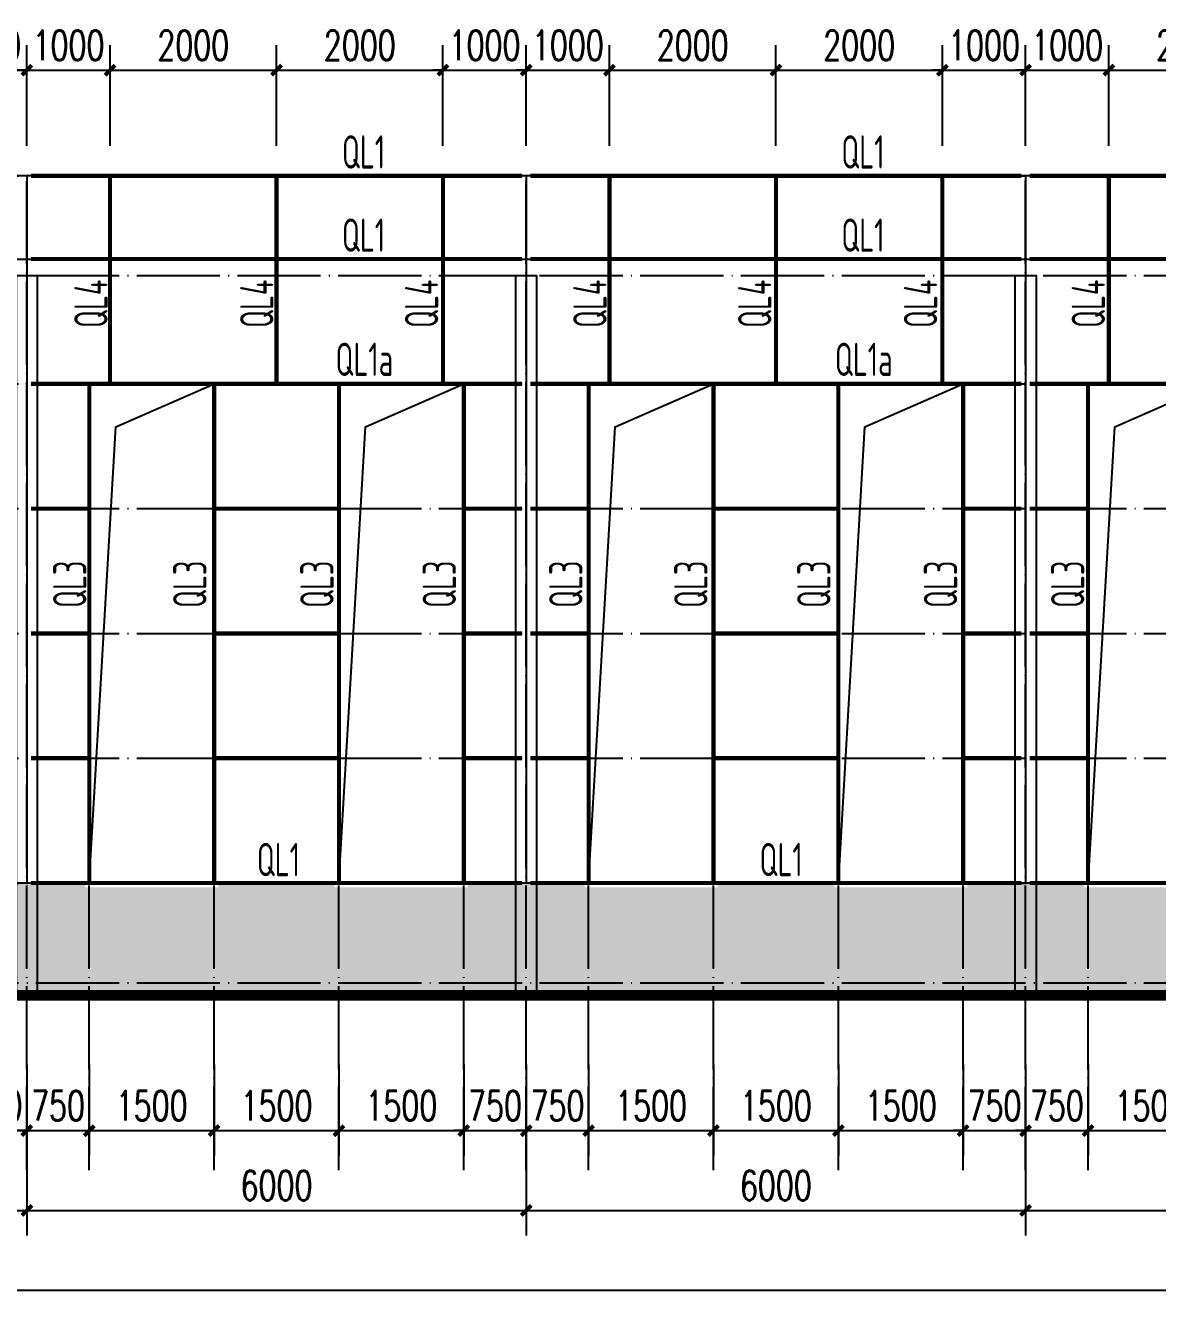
# Model space of a CAD drawing. Extents: x 14207793 to 14719554, y -1675802 to -1228715.
# Drawn here: x 14297763 to 14311356, y -1511252 to -1495755 of the extents above; entities that cross this region are included whole.
import ezdxf

# ---------------------------------------------------------------- set-up
doc = ezdxf.new("R2010")
doc.units = 0
doc.header["$LTSCALE"] = 500
doc.header["$MEASUREMENT"] = 0
doc.linetypes.add('DOTE', pattern=[2.42, 2, -0.2, 0.02, -0.2])
doc.layers.get('0').update_dxf_attribs({"linetype": 'CONTINUOUS'})
doc.layers.get('DEFPOINTS').update_dxf_attribs({"color": 140, "linetype": 'CONTINUOUS'})
for name, color, linetype in [('AXIS', 3, 'CONTINUOUS'), ('DOTE', 8, 'DOTE'), ('LAYER1', 150, 'CONTINUOUS'), ('PUB_DIM', 3, 'CONTINUOUS')]:
    doc.layers.add(name, color=color, linetype=linetype)
doc.styles.add('_TCH_DIM_T3', font='SIMPLEX', dxfattribs={"width": 0.705882, "bigfont": 'GBCBIG'})
doc.styles.add('TSSD_REIN', font='Tssdeng.shx', dxfattribs={"width": 0.65, "bigfont": 'hztxt.shx'})
doc.dimstyles.new('_TCH_ARCH&&120', dxfattribs={"dimtxt": 357, "dimasz": 120, "dimexe": 300, "dimexo": 360, "dimgap": 120, "dimtad": 1, "dimdec": 0, "dimzin": 0, "dimdsep": 46, "dimtxsty": '_TCH_DIM_T3', "dimblk": 'ARCHTICK', "dimcen": 0.09, "dimclrt": 7, "dimazin": 2, "dimtfac": 1, "dimtdec": 0, "dimtix": 1, "dimtmove": 2, "dimatfit": 3, "dimfxl": 0, "dimtolj": 1, "dimtzin": 0, "dimarcsym": 0})

# ---------------------------------------------------------------- blocks, each defined once
blk = doc.blocks.new('_ArchTick')
at = {"color": 0, "linetype": 'ByBlock', "const_width": 0.4}
blk.add_lwpolyline([(-0.5, -0.5), (0.5, 0.5)], dxfattribs=at)
blk = doc.blocks.new('*D333')
at = {"layer": 'AXIS', "color": 0, "lineweight": -2}
for p, q in [((14217375, -1509819), (14217375, -1511252)), ((14327775, -1509872), (14327775, -1511252)), ((14217375, -1510952), (14327775, -1510952))]:
    blk.add_line(p, q, dxfattribs=at)
at = {"layer": 'DEFPOINTS', "color": 0}
for p in [(14217375, -1509459), (14327775, -1509512), (14327775, -1510952)]:
    blk.add_point(p, dxfattribs=at)
at = {"layer": 'AXIS', "color": 0, "lineweight": -2, "xscale": 120, "yscale": 120, "zscale": 120, "rotation": 180}
blk.add_blockref('_ArchTick', (14217375, -1510952), dxfattribs=at)
at = {"layer": 'AXIS', "color": 0, "lineweight": -2, "xscale": 120, "yscale": 120, "zscale": 120}
blk.add_blockref('_ArchTick', (14327775, -1510952), dxfattribs=at)
at = {"layer": 'AXIS', "color": 7, "insert": (14272575, -1510654), "char_height": 357, "attachment_point": 5, "style": '_TCH_DIM_T3'}
blk.add_mtext('\\A1;110400', dxfattribs=at)
blk = doc.blocks.new('*D362')
at = {"layer": 'AXIS', "color": 0, "lineweight": -2}
for p, q in [((14291775, -1508626), (14291775, -1510293)), ((14297775, -1509073), (14297775, -1510293)), ((14291775, -1509993), (14297775, -1509993))]:
    blk.add_line(p, q, dxfattribs=at)
at = {"layer": 'DEFPOINTS', "color": 0}
for p in [(14291775, -1508266), (14297775, -1508713), (14297775, -1509993)]:
    blk.add_point(p, dxfattribs=at)
at = {"layer": 'AXIS', "color": 0, "lineweight": -2, "xscale": 120, "yscale": 120, "zscale": 120, "rotation": 180}
blk.add_blockref('_ArchTick', (14291775, -1509993), dxfattribs=at)
at = {"layer": 'AXIS', "color": 0, "lineweight": -2, "xscale": 120, "yscale": 120, "zscale": 120}
blk.add_blockref('_ArchTick', (14297775, -1509993), dxfattribs=at)
at = {"layer": 'AXIS', "color": 7, "insert": (14294775, -1509694), "char_height": 357, "attachment_point": 5, "style": '_TCH_DIM_T3'}
blk.add_mtext('\\A1;6000', dxfattribs=at)
blk = doc.blocks.new('*D363')
at = {"layer": 'AXIS', "color": 0, "lineweight": -2}
for p, q in [((14297775, -1508626), (14297775, -1510293)), ((14303775, -1509073), (14303775, -1510293)), ((14297775, -1509993), (14303775, -1509993))]:
    blk.add_line(p, q, dxfattribs=at)
at = {"layer": 'DEFPOINTS', "color": 0}
for p in [(14297775, -1508266), (14303775, -1508713), (14303775, -1509993)]:
    blk.add_point(p, dxfattribs=at)
at = {"layer": 'AXIS', "color": 0, "lineweight": -2, "xscale": 120, "yscale": 120, "zscale": 120, "rotation": 180}
blk.add_blockref('_ArchTick', (14297775, -1509993), dxfattribs=at)
at = {"layer": 'AXIS', "color": 0, "lineweight": -2, "xscale": 120, "yscale": 120, "zscale": 120}
blk.add_blockref('_ArchTick', (14303775, -1509993), dxfattribs=at)
at = {"layer": 'AXIS', "color": 7, "insert": (14300775, -1509694), "char_height": 357, "attachment_point": 5, "style": '_TCH_DIM_T3'}
blk.add_mtext('\\A1;6000', dxfattribs=at)
blk = doc.blocks.new('*D364')
at = {"layer": 'AXIS', "color": 0, "lineweight": -2}
for p, q in [((14303775, -1508626), (14303775, -1510293)), ((14309775, -1509073), (14309775, -1510293)), ((14303775, -1509993), (14309775, -1509993))]:
    blk.add_line(p, q, dxfattribs=at)
at = {"layer": 'DEFPOINTS', "color": 0}
for p in [(14303775, -1508266), (14309775, -1508713), (14309775, -1509993)]:
    blk.add_point(p, dxfattribs=at)
at = {"layer": 'AXIS', "color": 0, "lineweight": -2, "xscale": 120, "yscale": 120, "zscale": 120, "rotation": 180}
blk.add_blockref('_ArchTick', (14303775, -1509993), dxfattribs=at)
at = {"layer": 'AXIS', "color": 0, "lineweight": -2, "xscale": 120, "yscale": 120, "zscale": 120}
blk.add_blockref('_ArchTick', (14309775, -1509993), dxfattribs=at)
at = {"layer": 'AXIS', "color": 7, "insert": (14306775, -1509694), "char_height": 357, "attachment_point": 5, "style": '_TCH_DIM_T3'}
blk.add_mtext('\\A1;6000', dxfattribs=at)
blk = doc.blocks.new('*D365')
at = {"layer": 'AXIS', "color": 0, "lineweight": -2}
for p, q in [((14309775, -1508626), (14309775, -1510293)), ((14315775, -1509073), (14315775, -1510293)), ((14309775, -1509993), (14315775, -1509993))]:
    blk.add_line(p, q, dxfattribs=at)
at = {"layer": 'DEFPOINTS', "color": 0}
for p in [(14309775, -1508266), (14315775, -1508713), (14315775, -1509993)]:
    blk.add_point(p, dxfattribs=at)
at = {"layer": 'AXIS', "color": 0, "lineweight": -2, "xscale": 120, "yscale": 120, "zscale": 120, "rotation": 180}
blk.add_blockref('_ArchTick', (14309775, -1509993), dxfattribs=at)
at = {"layer": 'AXIS', "color": 0, "lineweight": -2, "xscale": 120, "yscale": 120, "zscale": 120}
blk.add_blockref('_ArchTick', (14315775, -1509993), dxfattribs=at)
at = {"layer": 'AXIS', "color": 7, "insert": (14312775, -1509694), "char_height": 357, "attachment_point": 5, "style": '_TCH_DIM_T3'}
blk.add_mtext('\\A1;6000', dxfattribs=at)
blk = doc.blocks.new('*D412')
at = {"layer": 'AXIS', "color": 0, "lineweight": -2}
for p, q in [((14297025, -1508238), (14297025, -1509334)), ((14297775, -1508258), (14297775, -1509334)), ((14297025, -1509034), (14296905, -1509034)), ((14297025, -1509034), (14297775, -1509034)), ((14297775, -1509034), (14297895, -1509034))]:
    blk.add_line(p, q, dxfattribs=at)
at = {"layer": 'DEFPOINTS', "color": 0}
for p in [(14297025, -1507878), (14297775, -1507898), (14297775, -1509034)]:
    blk.add_point(p, dxfattribs=at)
at = {"layer": 'AXIS', "color": 0, "lineweight": -2, "xscale": 120, "yscale": 120, "zscale": 120}
blk.add_blockref('_ArchTick', (14297025, -1509034), dxfattribs=at)
at = {"layer": 'AXIS', "color": 0, "lineweight": -2, "xscale": 120, "yscale": 120, "zscale": 120, "rotation": 180}
blk.add_blockref('_ArchTick', (14297775, -1509034), dxfattribs=at)
at = {"layer": 'AXIS', "color": 7, "insert": (14297400, -1508735), "char_height": 357, "attachment_point": 5, "style": '_TCH_DIM_T3'}
blk.add_mtext('\\A1;750', dxfattribs=at)
blk = doc.blocks.new('*D413')
at = {"layer": 'AXIS', "color": 0, "lineweight": -2}
for p, q in [((14298525, -1508238), (14298525, -1509334)), ((14300025, -1508258), (14300025, -1509334)), ((14298525, -1509034), (14300025, -1509034))]:
    blk.add_line(p, q, dxfattribs=at)
at = {"layer": 'DEFPOINTS', "color": 0}
for p in [(14298525, -1507878), (14300025, -1507898), (14300025, -1509034)]:
    blk.add_point(p, dxfattribs=at)
at = {"layer": 'AXIS', "color": 0, "lineweight": -2, "xscale": 120, "yscale": 120, "zscale": 120, "rotation": 180}
blk.add_blockref('_ArchTick', (14298525, -1509034), dxfattribs=at)
at = {"layer": 'AXIS', "color": 0, "lineweight": -2, "xscale": 120, "yscale": 120, "zscale": 120}
blk.add_blockref('_ArchTick', (14300025, -1509034), dxfattribs=at)
at = {"layer": 'AXIS', "color": 7, "insert": (14299275, -1508735), "char_height": 357, "attachment_point": 5, "style": '_TCH_DIM_T3'}
blk.add_mtext('\\A1;1500', dxfattribs=at)
blk = doc.blocks.new('*D414')
at = {"layer": 'AXIS', "color": 0, "lineweight": -2}
for p, q in [((14300025, -1508238), (14300025, -1509334)), ((14301525, -1508258), (14301525, -1509334)), ((14300025, -1509034), (14301525, -1509034))]:
    blk.add_line(p, q, dxfattribs=at)
at = {"layer": 'DEFPOINTS', "color": 0}
for p in [(14300025, -1507878), (14301525, -1507898), (14301525, -1509034)]:
    blk.add_point(p, dxfattribs=at)
at = {"layer": 'AXIS', "color": 0, "lineweight": -2, "xscale": 120, "yscale": 120, "zscale": 120, "rotation": 180}
blk.add_blockref('_ArchTick', (14300025, -1509034), dxfattribs=at)
at = {"layer": 'AXIS', "color": 0, "lineweight": -2, "xscale": 120, "yscale": 120, "zscale": 120}
blk.add_blockref('_ArchTick', (14301525, -1509034), dxfattribs=at)
at = {"layer": 'AXIS', "color": 7, "insert": (14300775, -1508735), "char_height": 357, "attachment_point": 5, "style": '_TCH_DIM_T3'}
blk.add_mtext('\\A1;1500', dxfattribs=at)
blk = doc.blocks.new('*D415')
at = {"layer": 'AXIS', "color": 0, "lineweight": -2}
for p, q in [((14301525, -1508238), (14301525, -1509334)), ((14303025, -1508258), (14303025, -1509334)), ((14301525, -1509034), (14303025, -1509034))]:
    blk.add_line(p, q, dxfattribs=at)
at = {"layer": 'DEFPOINTS', "color": 0}
for p in [(14301525, -1507878), (14303025, -1507898), (14303025, -1509034)]:
    blk.add_point(p, dxfattribs=at)
at = {"layer": 'AXIS', "color": 0, "lineweight": -2, "xscale": 120, "yscale": 120, "zscale": 120, "rotation": 180}
blk.add_blockref('_ArchTick', (14301525, -1509034), dxfattribs=at)
at = {"layer": 'AXIS', "color": 0, "lineweight": -2, "xscale": 120, "yscale": 120, "zscale": 120}
blk.add_blockref('_ArchTick', (14303025, -1509034), dxfattribs=at)
at = {"layer": 'AXIS', "color": 7, "insert": (14302275, -1508735), "char_height": 357, "attachment_point": 5, "style": '_TCH_DIM_T3'}
blk.add_mtext('\\A1;1500', dxfattribs=at)
blk = doc.blocks.new('*D416')
at = {"layer": 'AXIS', "color": 0, "lineweight": -2}
for p, q in [((14303025, -1508238), (14303025, -1509334)), ((14303775, -1508258), (14303775, -1509334)), ((14303025, -1509034), (14302905, -1509034)), ((14303025, -1509034), (14303775, -1509034)), ((14303775, -1509034), (14303895, -1509034))]:
    blk.add_line(p, q, dxfattribs=at)
at = {"layer": 'DEFPOINTS', "color": 0}
for p in [(14303025, -1507878), (14303775, -1507898), (14303775, -1509034)]:
    blk.add_point(p, dxfattribs=at)
at = {"layer": 'AXIS', "color": 0, "lineweight": -2, "xscale": 120, "yscale": 120, "zscale": 120}
blk.add_blockref('_ArchTick', (14303025, -1509034), dxfattribs=at)
at = {"layer": 'AXIS', "color": 0, "lineweight": -2, "xscale": 120, "yscale": 120, "zscale": 120, "rotation": 180}
blk.add_blockref('_ArchTick', (14303775, -1509034), dxfattribs=at)
at = {"layer": 'AXIS', "color": 7, "insert": (14303400, -1508735), "char_height": 357, "attachment_point": 5, "style": '_TCH_DIM_T3'}
blk.add_mtext('\\A1;750', dxfattribs=at)
blk = doc.blocks.new('*D417')
at = {"layer": 'AXIS', "color": 0, "lineweight": -2}
for p, q in [((14304525, -1508238), (14304525, -1509334)), ((14306025, -1508258), (14306025, -1509334)), ((14304525, -1509034), (14306025, -1509034))]:
    blk.add_line(p, q, dxfattribs=at)
at = {"layer": 'DEFPOINTS', "color": 0}
for p in [(14304525, -1507878), (14306025, -1507898), (14306025, -1509034)]:
    blk.add_point(p, dxfattribs=at)
at = {"layer": 'AXIS', "color": 0, "lineweight": -2, "xscale": 120, "yscale": 120, "zscale": 120, "rotation": 180}
blk.add_blockref('_ArchTick', (14304525, -1509034), dxfattribs=at)
at = {"layer": 'AXIS', "color": 0, "lineweight": -2, "xscale": 120, "yscale": 120, "zscale": 120}
blk.add_blockref('_ArchTick', (14306025, -1509034), dxfattribs=at)
at = {"layer": 'AXIS', "color": 7, "insert": (14305275, -1508735), "char_height": 357, "attachment_point": 5, "style": '_TCH_DIM_T3'}
blk.add_mtext('\\A1;1500', dxfattribs=at)
blk = doc.blocks.new('*D418')
at = {"layer": 'AXIS', "color": 0, "lineweight": -2}
for p, q in [((14306025, -1508238), (14306025, -1509334)), ((14307525, -1508258), (14307525, -1509334)), ((14306025, -1509034), (14307525, -1509034))]:
    blk.add_line(p, q, dxfattribs=at)
at = {"layer": 'DEFPOINTS', "color": 0}
for p in [(14306025, -1507878), (14307525, -1507898), (14307525, -1509034)]:
    blk.add_point(p, dxfattribs=at)
at = {"layer": 'AXIS', "color": 0, "lineweight": -2, "xscale": 120, "yscale": 120, "zscale": 120, "rotation": 180}
blk.add_blockref('_ArchTick', (14306025, -1509034), dxfattribs=at)
at = {"layer": 'AXIS', "color": 0, "lineweight": -2, "xscale": 120, "yscale": 120, "zscale": 120}
blk.add_blockref('_ArchTick', (14307525, -1509034), dxfattribs=at)
at = {"layer": 'AXIS', "color": 7, "insert": (14306775, -1508735), "char_height": 357, "attachment_point": 5, "style": '_TCH_DIM_T3'}
blk.add_mtext('\\A1;1500', dxfattribs=at)
blk = doc.blocks.new('*D419')
at = {"layer": 'AXIS', "color": 0, "lineweight": -2}
for p, q in [((14307525, -1508238), (14307525, -1509334)), ((14309025, -1508258), (14309025, -1509334)), ((14307525, -1509034), (14309025, -1509034))]:
    blk.add_line(p, q, dxfattribs=at)
at = {"layer": 'DEFPOINTS', "color": 0}
for p in [(14307525, -1507878), (14309025, -1507898), (14309025, -1509034)]:
    blk.add_point(p, dxfattribs=at)
at = {"layer": 'AXIS', "color": 0, "lineweight": -2, "xscale": 120, "yscale": 120, "zscale": 120, "rotation": 180}
blk.add_blockref('_ArchTick', (14307525, -1509034), dxfattribs=at)
at = {"layer": 'AXIS', "color": 0, "lineweight": -2, "xscale": 120, "yscale": 120, "zscale": 120}
blk.add_blockref('_ArchTick', (14309025, -1509034), dxfattribs=at)
at = {"layer": 'AXIS', "color": 7, "insert": (14308275, -1508735), "char_height": 357, "attachment_point": 5, "style": '_TCH_DIM_T3'}
blk.add_mtext('\\A1;1500', dxfattribs=at)
blk = doc.blocks.new('*D420')
at = {"layer": 'AXIS', "color": 0, "lineweight": -2}
for p, q in [((14309025, -1508238), (14309025, -1509334)), ((14309775, -1508258), (14309775, -1509334)), ((14309025, -1509034), (14308905, -1509034)), ((14309025, -1509034), (14309775, -1509034)), ((14309775, -1509034), (14309895, -1509034))]:
    blk.add_line(p, q, dxfattribs=at)
at = {"layer": 'DEFPOINTS', "color": 0}
for p in [(14309025, -1507878), (14309775, -1507898), (14309775, -1509034)]:
    blk.add_point(p, dxfattribs=at)
at = {"layer": 'AXIS', "color": 0, "lineweight": -2, "xscale": 120, "yscale": 120, "zscale": 120}
blk.add_blockref('_ArchTick', (14309025, -1509034), dxfattribs=at)
at = {"layer": 'AXIS', "color": 0, "lineweight": -2, "xscale": 120, "yscale": 120, "zscale": 120, "rotation": 180}
blk.add_blockref('_ArchTick', (14309775, -1509034), dxfattribs=at)
at = {"layer": 'AXIS', "color": 7, "insert": (14309400, -1508735), "char_height": 357, "attachment_point": 5, "style": '_TCH_DIM_T3'}
blk.add_mtext('\\A1;750', dxfattribs=at)
blk = doc.blocks.new('*D421')
at = {"layer": 'AXIS', "color": 0, "lineweight": -2}
for p, q in [((14310525, -1508238), (14310525, -1509334)), ((14312025, -1508258), (14312025, -1509334)), ((14310525, -1509034), (14312025, -1509034))]:
    blk.add_line(p, q, dxfattribs=at)
at = {"layer": 'DEFPOINTS', "color": 0}
for p in [(14310525, -1507878), (14312025, -1507898), (14312025, -1509034)]:
    blk.add_point(p, dxfattribs=at)
at = {"layer": 'AXIS', "color": 0, "lineweight": -2, "xscale": 120, "yscale": 120, "zscale": 120, "rotation": 180}
blk.add_blockref('_ArchTick', (14310525, -1509034), dxfattribs=at)
at = {"layer": 'AXIS', "color": 0, "lineweight": -2, "xscale": 120, "yscale": 120, "zscale": 120}
blk.add_blockref('_ArchTick', (14312025, -1509034), dxfattribs=at)
at = {"layer": 'AXIS', "color": 7, "insert": (14311275, -1508735), "char_height": 357, "attachment_point": 5, "style": '_TCH_DIM_T3'}
blk.add_mtext('\\A1;1500', dxfattribs=at)
blk = doc.blocks.new('*D435')
at = {"layer": 'AXIS', "color": 0, "lineweight": -2}
for p, q in [((14309775, -1508238), (14309775, -1509334)), ((14310525, -1508258), (14310525, -1509334)), ((14309775, -1509034), (14309655, -1509034)), ((14309775, -1509034), (14310525, -1509034)), ((14310525, -1509034), (14310645, -1509034))]:
    blk.add_line(p, q, dxfattribs=at)
at = {"layer": 'DEFPOINTS', "color": 0}
for p in [(14309775, -1507878), (14310525, -1507898), (14310525, -1509034)]:
    blk.add_point(p, dxfattribs=at)
at = {"layer": 'AXIS', "color": 0, "lineweight": -2, "xscale": 120, "yscale": 120, "zscale": 120}
blk.add_blockref('_ArchTick', (14309775, -1509034), dxfattribs=at)
at = {"layer": 'AXIS', "color": 0, "lineweight": -2, "xscale": 120, "yscale": 120, "zscale": 120, "rotation": 180}
blk.add_blockref('_ArchTick', (14310525, -1509034), dxfattribs=at)
at = {"layer": 'AXIS', "color": 7, "insert": (14310150, -1508735), "char_height": 357, "attachment_point": 5, "style": '_TCH_DIM_T3'}
blk.add_mtext('\\A1;750', dxfattribs=at)
blk = doc.blocks.new('*D436')
at = {"layer": 'AXIS', "color": 0, "lineweight": -2}
for p, q in [((14303775, -1508238), (14303775, -1509334)), ((14304525, -1508258), (14304525, -1509334)), ((14303775, -1509034), (14303655, -1509034)), ((14303775, -1509034), (14304525, -1509034)), ((14304525, -1509034), (14304645, -1509034))]:
    blk.add_line(p, q, dxfattribs=at)
at = {"layer": 'DEFPOINTS', "color": 0}
for p in [(14303775, -1507878), (14304525, -1507898), (14304525, -1509034)]:
    blk.add_point(p, dxfattribs=at)
at = {"layer": 'AXIS', "color": 0, "lineweight": -2, "xscale": 120, "yscale": 120, "zscale": 120}
blk.add_blockref('_ArchTick', (14303775, -1509034), dxfattribs=at)
at = {"layer": 'AXIS', "color": 0, "lineweight": -2, "xscale": 120, "yscale": 120, "zscale": 120, "rotation": 180}
blk.add_blockref('_ArchTick', (14304525, -1509034), dxfattribs=at)
at = {"layer": 'AXIS', "color": 7, "insert": (14304150, -1508735), "char_height": 357, "attachment_point": 5, "style": '_TCH_DIM_T3'}
blk.add_mtext('\\A1;750', dxfattribs=at)
blk = doc.blocks.new('*D437')
at = {"layer": 'AXIS', "color": 0, "lineweight": -2}
for p, q in [((14297775, -1508238), (14297775, -1509334)), ((14298525, -1508258), (14298525, -1509334)), ((14297775, -1509034), (14297655, -1509034)), ((14297775, -1509034), (14298525, -1509034)), ((14298525, -1509034), (14298645, -1509034))]:
    blk.add_line(p, q, dxfattribs=at)
at = {"layer": 'DEFPOINTS', "color": 0}
for p in [(14297775, -1507878), (14298525, -1507898), (14298525, -1509034)]:
    blk.add_point(p, dxfattribs=at)
at = {"layer": 'AXIS', "color": 0, "lineweight": -2, "xscale": 120, "yscale": 120, "zscale": 120}
blk.add_blockref('_ArchTick', (14297775, -1509034), dxfattribs=at)
at = {"layer": 'AXIS', "color": 0, "lineweight": -2, "xscale": 120, "yscale": 120, "zscale": 120, "rotation": 180}
blk.add_blockref('_ArchTick', (14298525, -1509034), dxfattribs=at)
at = {"layer": 'AXIS', "color": 7, "insert": (14298150, -1508735), "char_height": 357, "attachment_point": 5, "style": '_TCH_DIM_T3'}
blk.add_mtext('\\A1;750', dxfattribs=at)
blk = doc.blocks.new('*D1102')
at = {"layer": 'DEFPOINTS', "color": 0}
for p in [(14297775, -1496288), (14296775, -1497558), (14297775, -1497558)]:
    blk.add_point(p, dxfattribs=at)
at = {"layer": 'PUB_DIM', "color": 0, "lineweight": -2}
for p, q in [((14296775, -1497198), (14296775, -1495988)), ((14297775, -1497198), (14297775, -1495988)), ((14296775, -1496288), (14296655, -1496288)), ((14296775, -1496288), (14297775, -1496288)), ((14297775, -1496288), (14297895, -1496288))]:
    blk.add_line(p, q, dxfattribs=at)
at = {"layer": 'PUB_DIM', "color": 0, "lineweight": -2, "xscale": 120, "yscale": 120, "zscale": 120}
blk.add_blockref('_ArchTick', (14296775, -1496288), dxfattribs=at)
at = {"layer": 'PUB_DIM', "color": 0, "lineweight": -2, "xscale": 120, "yscale": 120, "zscale": 120, "rotation": 180}
blk.add_blockref('_ArchTick', (14297775, -1496288), dxfattribs=at)
at = {"layer": 'PUB_DIM', "color": 7, "insert": (14297275, -1495989), "char_height": 357, "attachment_point": 5, "style": '_TCH_DIM_T3'}
blk.add_mtext('\\A1;1000', dxfattribs=at)
blk = doc.blocks.new('*D1103')
at = {"layer": 'DEFPOINTS', "color": 0}
for p in [(14298775, -1496288), (14297775, -1497558), (14298775, -1497558)]:
    blk.add_point(p, dxfattribs=at)
at = {"layer": 'PUB_DIM', "color": 0, "lineweight": -2}
for p, q in [((14297775, -1497198), (14297775, -1495988)), ((14298775, -1497198), (14298775, -1495988)), ((14297775, -1496288), (14297655, -1496288)), ((14297775, -1496288), (14298775, -1496288)), ((14298775, -1496288), (14298895, -1496288))]:
    blk.add_line(p, q, dxfattribs=at)
at = {"layer": 'PUB_DIM', "color": 0, "lineweight": -2, "xscale": 120, "yscale": 120, "zscale": 120}
blk.add_blockref('_ArchTick', (14297775, -1496288), dxfattribs=at)
at = {"layer": 'PUB_DIM', "color": 0, "lineweight": -2, "xscale": 120, "yscale": 120, "zscale": 120, "rotation": 180}
blk.add_blockref('_ArchTick', (14298775, -1496288), dxfattribs=at)
at = {"layer": 'PUB_DIM', "color": 7, "insert": (14298275, -1495989), "char_height": 357, "attachment_point": 5, "style": '_TCH_DIM_T3'}
blk.add_mtext('\\A1;1000', dxfattribs=at)
blk = doc.blocks.new('*D1104')
at = {"layer": 'DEFPOINTS', "color": 0}
for p in [(14300775, -1496288), (14298775, -1497558), (14300775, -1497558)]:
    blk.add_point(p, dxfattribs=at)
at = {"layer": 'PUB_DIM', "color": 0, "lineweight": -2}
for p, q in [((14298775, -1497198), (14298775, -1495988)), ((14300775, -1497198), (14300775, -1495988)), ((14298775, -1496288), (14300775, -1496288))]:
    blk.add_line(p, q, dxfattribs=at)
at = {"layer": 'PUB_DIM', "color": 0, "lineweight": -2, "xscale": 120, "yscale": 120, "zscale": 120, "rotation": 180}
blk.add_blockref('_ArchTick', (14298775, -1496288), dxfattribs=at)
at = {"layer": 'PUB_DIM', "color": 0, "lineweight": -2, "xscale": 120, "yscale": 120, "zscale": 120}
blk.add_blockref('_ArchTick', (14300775, -1496288), dxfattribs=at)
at = {"layer": 'PUB_DIM', "color": 7, "insert": (14299775, -1495989), "char_height": 357, "attachment_point": 5, "style": '_TCH_DIM_T3'}
blk.add_mtext('\\A1;2000', dxfattribs=at)
blk = doc.blocks.new('*D1105')
at = {"layer": 'DEFPOINTS', "color": 0}
for p in [(14302775, -1496288), (14300775, -1497558), (14302775, -1497558)]:
    blk.add_point(p, dxfattribs=at)
at = {"layer": 'PUB_DIM', "color": 0, "lineweight": -2}
for p, q in [((14300775, -1497198), (14300775, -1495988)), ((14302775, -1497198), (14302775, -1495988)), ((14300775, -1496288), (14302775, -1496288))]:
    blk.add_line(p, q, dxfattribs=at)
at = {"layer": 'PUB_DIM', "color": 0, "lineweight": -2, "xscale": 120, "yscale": 120, "zscale": 120, "rotation": 180}
blk.add_blockref('_ArchTick', (14300775, -1496288), dxfattribs=at)
at = {"layer": 'PUB_DIM', "color": 0, "lineweight": -2, "xscale": 120, "yscale": 120, "zscale": 120}
blk.add_blockref('_ArchTick', (14302775, -1496288), dxfattribs=at)
at = {"layer": 'PUB_DIM', "color": 7, "insert": (14301775, -1495989), "char_height": 357, "attachment_point": 5, "style": '_TCH_DIM_T3'}
blk.add_mtext('\\A1;2000', dxfattribs=at)
blk = doc.blocks.new('*D1106')
at = {"layer": 'DEFPOINTS', "color": 0}
for p in [(14303775, -1496288), (14302775, -1497558), (14303775, -1497558)]:
    blk.add_point(p, dxfattribs=at)
at = {"layer": 'PUB_DIM', "color": 0, "lineweight": -2}
for p, q in [((14302775, -1497198), (14302775, -1495988)), ((14303775, -1497198), (14303775, -1495988)), ((14302775, -1496288), (14302655, -1496288)), ((14302775, -1496288), (14303775, -1496288)), ((14303775, -1496288), (14303895, -1496288))]:
    blk.add_line(p, q, dxfattribs=at)
at = {"layer": 'PUB_DIM', "color": 0, "lineweight": -2, "xscale": 120, "yscale": 120, "zscale": 120}
blk.add_blockref('_ArchTick', (14302775, -1496288), dxfattribs=at)
at = {"layer": 'PUB_DIM', "color": 0, "lineweight": -2, "xscale": 120, "yscale": 120, "zscale": 120, "rotation": 180}
blk.add_blockref('_ArchTick', (14303775, -1496288), dxfattribs=at)
at = {"layer": 'PUB_DIM', "color": 7, "insert": (14303275, -1495989), "char_height": 357, "attachment_point": 5, "style": '_TCH_DIM_T3'}
blk.add_mtext('\\A1;1000', dxfattribs=at)
blk = doc.blocks.new('*D1107')
at = {"layer": 'DEFPOINTS', "color": 0}
for p in [(14304775, -1496288), (14303775, -1497558), (14304775, -1497558)]:
    blk.add_point(p, dxfattribs=at)
at = {"layer": 'PUB_DIM', "color": 0, "lineweight": -2}
for p, q in [((14303775, -1497198), (14303775, -1495988)), ((14304775, -1497198), (14304775, -1495988)), ((14303775, -1496288), (14303655, -1496288)), ((14303775, -1496288), (14304775, -1496288)), ((14304775, -1496288), (14304895, -1496288))]:
    blk.add_line(p, q, dxfattribs=at)
at = {"layer": 'PUB_DIM', "color": 0, "lineweight": -2, "xscale": 120, "yscale": 120, "zscale": 120}
blk.add_blockref('_ArchTick', (14303775, -1496288), dxfattribs=at)
at = {"layer": 'PUB_DIM', "color": 0, "lineweight": -2, "xscale": 120, "yscale": 120, "zscale": 120, "rotation": 180}
blk.add_blockref('_ArchTick', (14304775, -1496288), dxfattribs=at)
at = {"layer": 'PUB_DIM', "color": 7, "insert": (14304275, -1495989), "char_height": 357, "attachment_point": 5, "style": '_TCH_DIM_T3'}
blk.add_mtext('\\A1;1000', dxfattribs=at)
blk = doc.blocks.new('*D1108')
at = {"layer": 'DEFPOINTS', "color": 0}
for p in [(14306775, -1496288), (14304775, -1497558), (14306775, -1497558)]:
    blk.add_point(p, dxfattribs=at)
at = {"layer": 'PUB_DIM', "color": 0, "lineweight": -2}
for p, q in [((14304775, -1497198), (14304775, -1495988)), ((14306775, -1497198), (14306775, -1495988)), ((14304775, -1496288), (14306775, -1496288))]:
    blk.add_line(p, q, dxfattribs=at)
at = {"layer": 'PUB_DIM', "color": 0, "lineweight": -2, "xscale": 120, "yscale": 120, "zscale": 120, "rotation": 180}
blk.add_blockref('_ArchTick', (14304775, -1496288), dxfattribs=at)
at = {"layer": 'PUB_DIM', "color": 0, "lineweight": -2, "xscale": 120, "yscale": 120, "zscale": 120}
blk.add_blockref('_ArchTick', (14306775, -1496288), dxfattribs=at)
at = {"layer": 'PUB_DIM', "color": 7, "insert": (14305775, -1495989), "char_height": 357, "attachment_point": 5, "style": '_TCH_DIM_T3'}
blk.add_mtext('\\A1;2000', dxfattribs=at)
blk = doc.blocks.new('*D1109')
at = {"layer": 'DEFPOINTS', "color": 0}
for p in [(14308775, -1496288), (14306775, -1497558), (14308775, -1497558)]:
    blk.add_point(p, dxfattribs=at)
at = {"layer": 'PUB_DIM', "color": 0, "lineweight": -2}
for p, q in [((14306775, -1497198), (14306775, -1495988)), ((14308775, -1497198), (14308775, -1495988)), ((14306775, -1496288), (14308775, -1496288))]:
    blk.add_line(p, q, dxfattribs=at)
at = {"layer": 'PUB_DIM', "color": 0, "lineweight": -2, "xscale": 120, "yscale": 120, "zscale": 120, "rotation": 180}
blk.add_blockref('_ArchTick', (14306775, -1496288), dxfattribs=at)
at = {"layer": 'PUB_DIM', "color": 0, "lineweight": -2, "xscale": 120, "yscale": 120, "zscale": 120}
blk.add_blockref('_ArchTick', (14308775, -1496288), dxfattribs=at)
at = {"layer": 'PUB_DIM', "color": 7, "insert": (14307775, -1495989), "char_height": 357, "attachment_point": 5, "style": '_TCH_DIM_T3'}
blk.add_mtext('\\A1;2000', dxfattribs=at)
blk = doc.blocks.new('*D1110')
at = {"layer": 'DEFPOINTS', "color": 0}
for p in [(14309775, -1496288), (14308775, -1497558), (14309775, -1497558)]:
    blk.add_point(p, dxfattribs=at)
at = {"layer": 'PUB_DIM', "color": 0, "lineweight": -2}
for p, q in [((14308775, -1497198), (14308775, -1495988)), ((14309775, -1497198), (14309775, -1495988)), ((14308775, -1496288), (14308655, -1496288)), ((14308775, -1496288), (14309775, -1496288)), ((14309775, -1496288), (14309895, -1496288))]:
    blk.add_line(p, q, dxfattribs=at)
at = {"layer": 'PUB_DIM', "color": 0, "lineweight": -2, "xscale": 120, "yscale": 120, "zscale": 120}
blk.add_blockref('_ArchTick', (14308775, -1496288), dxfattribs=at)
at = {"layer": 'PUB_DIM', "color": 0, "lineweight": -2, "xscale": 120, "yscale": 120, "zscale": 120, "rotation": 180}
blk.add_blockref('_ArchTick', (14309775, -1496288), dxfattribs=at)
at = {"layer": 'PUB_DIM', "color": 7, "insert": (14309275, -1495989), "char_height": 357, "attachment_point": 5, "style": '_TCH_DIM_T3'}
blk.add_mtext('\\A1;1000', dxfattribs=at)
blk = doc.blocks.new('*D1111')
at = {"layer": 'DEFPOINTS', "color": 0}
for p in [(14310775, -1496288), (14309775, -1497558), (14310775, -1497558)]:
    blk.add_point(p, dxfattribs=at)
at = {"layer": 'PUB_DIM', "color": 0, "lineweight": -2}
for p, q in [((14309775, -1497198), (14309775, -1495988)), ((14310775, -1497198), (14310775, -1495988)), ((14309775, -1496288), (14309655, -1496288)), ((14309775, -1496288), (14310775, -1496288)), ((14310775, -1496288), (14310895, -1496288))]:
    blk.add_line(p, q, dxfattribs=at)
at = {"layer": 'PUB_DIM', "color": 0, "lineweight": -2, "xscale": 120, "yscale": 120, "zscale": 120}
blk.add_blockref('_ArchTick', (14309775, -1496288), dxfattribs=at)
at = {"layer": 'PUB_DIM', "color": 0, "lineweight": -2, "xscale": 120, "yscale": 120, "zscale": 120, "rotation": 180}
blk.add_blockref('_ArchTick', (14310775, -1496288), dxfattribs=at)
at = {"layer": 'PUB_DIM', "color": 7, "insert": (14310275, -1495989), "char_height": 357, "attachment_point": 5, "style": '_TCH_DIM_T3'}
blk.add_mtext('\\A1;1000', dxfattribs=at)
blk = doc.blocks.new('*D1112')
at = {"layer": 'DEFPOINTS', "color": 0}
for p in [(14312775, -1496288), (14310775, -1497558), (14312775, -1497558)]:
    blk.add_point(p, dxfattribs=at)
at = {"layer": 'PUB_DIM', "color": 0, "lineweight": -2}
for p, q in [((14310775, -1497198), (14310775, -1495988)), ((14312775, -1497198), (14312775, -1495988)), ((14310775, -1496288), (14312775, -1496288))]:
    blk.add_line(p, q, dxfattribs=at)
at = {"layer": 'PUB_DIM', "color": 0, "lineweight": -2, "xscale": 120, "yscale": 120, "zscale": 120, "rotation": 180}
blk.add_blockref('_ArchTick', (14310775, -1496288), dxfattribs=at)
at = {"layer": 'PUB_DIM', "color": 0, "lineweight": -2, "xscale": 120, "yscale": 120, "zscale": 120}
blk.add_blockref('_ArchTick', (14312775, -1496288), dxfattribs=at)
at = {"layer": 'PUB_DIM', "color": 7, "insert": (14311775, -1495989), "char_height": 357, "attachment_point": 5, "style": '_TCH_DIM_T3'}
blk.add_mtext('\\A1;2000', dxfattribs=at)

msp = doc.modelspace()

# ---------------------------------------------------------------- hatches: boundary and pattern name
h = msp.add_hatch()
h.set_pattern_fill('AR-B816', color=146, scale=300)
h.set_pattern_definition([(0, (14093877.68, -1387538.93), (0, 363.9312), []), (90, (14093877.68, -1387538.93), (-363.9312, 363.9312), [363.9312, -363.9312])])
h.paths.add_polyline_path([(14327975.29, -1507408), (14327975.29, -1506058), (14327075.29, -1506058), (14327075.29, -1506108), (14325475.29, -1506108), (14325475.29, -1506058), (14324075.29, -1506058), (14324075.29, -1506108), (14322475.29, -1506108), (14322475.29, -1506058), (14321075.29, -1506058), (14321075.29, -1506108), (14319475.29, -1506108), (14319475.29, -1506058), (14318075.29, -1506058), (14318075.29, -1506108), (14316475.29, -1506108), (14316475.29, -1506058), (14315075.29, -1506058), (14315075.29, -1506108), (14313475.29, -1506108), (14313475.29, -1506058), (14312075.29, -1506058), (14312075.29, -1506108), (14310475.29, -1506108), (14310475.29, -1506058), (14309075.29, -1506058), (14309075.29, -1506108), (14307475.29, -1506108), (14307475.29, -1506058), (14306075.29, -1506058), (14306075.29, -1506108), (14304475.29, -1506108), (14304475.29, -1506058), (14303075.29, -1506058), (14303075.29, -1506108), (14301475.29, -1506108), (14301475.29, -1506058), (14300075.29, -1506058), (14300075.29, -1506108), (14298475.29, -1506108), (14298475.29, -1506058), (14297075.29, -1506058), (14297075.29, -1506108), (14295475.29, -1506108), (14295475.29, -1506058), (14294075.29, -1506058), (14294075.29, -1506108), (14292475.29, -1506108), (14292475.29, -1506058), (14291075.29, -1506058), (14291075.29, -1506108), (14289475.29, -1506108), (14289475.29, -1506058), (14288075.29, -1506058), (14288075.29, -1506108), (14286475.29, -1506108), (14286475.29, -1506058), (14285075.29, -1506058), (14285075.29, -1506108), (14283475.29, -1506108), (14283475.29, -1506058), (14282075.29, -1506058), (14282075.29, -1506108), (14280475.29, -1506108), (14280475.29, -1506058), (14279075.29, -1506058), (14279075.29, -1506108), (14277475.29, -1506108), (14277475.29, -1506058), (14276075.29, -1506058), (14276075.29, -1506108), (14274475.29, -1506108), (14274475.29, -1506058), (14273075.29, -1506058), (14273075.29, -1506108), (14271475.29, -1506108), (14271475.29, -1506058), (14270075.29, -1506058), (14270075.29, -1506108), (14268475.29, -1506108), (14268475.29, -1506058), (14267075.29, -1506058), (14267075.29, -1506108), (14265475.29, -1506108), (14265475.29, -1506058), (14264075.29, -1506058), (14264075.29, -1506108), (14262475.29, -1506108), (14262475.29, -1506058), (14261075.29, -1506058), (14261075.29, -1506108), (14259475.29, -1506108), (14259475.29, -1506058), (14258075.29, -1506058), (14258075.29, -1506108), (14256475.29, -1506108), (14256475.29, -1506058), (14255075.29, -1506058), (14255075.29, -1506108), (14253475.29, -1506108), (14253475.29, -1506058), (14252075.29, -1506058), (14252075.29, -1506108), (14250475.29, -1506108), (14250475.29, -1506058), (14249075.29, -1506058), (14249075.29, -1506108), (14247475.29, -1506108), (14247475.29, -1506058), (14246075.29, -1506058), (14246075.29, -1506108), (14244475.29, -1506108), (14244475.29, -1506058), (14243075.29, -1506058), (14243075.29, -1506108), (14241475.29, -1506108), (14241475.29, -1506058), (14240075.29, -1506058), (14240075.29, -1506108), (14238475.29, -1506108), (14238475.29, -1506058), (14237075.29, -1506058), (14237075.29, -1506108), (14235475.29, -1506108), (14235475.29, -1506058), (14234075.29, -1506058), (14234075.29, -1506108), (14232475.29, -1506108), (14232475.29, -1506058), (14231075.29, -1506058), (14231075.29, -1506108), (14229475.29, -1506108), (14229475.29, -1506058), (14228075.29, -1506058), (14228075.29, -1506108), (14226475.29, -1506108), (14226475.29, -1506058), (14225175.29, -1506058), (14225175.29, -1506108), (14223575.29, -1506108), (14223575.29, -1506058), (14222375.29, -1506058), (14222375.29, -1506108), (14220775.29, -1506108), (14220775.29, -1506058), (14219575.29, -1506058), (14219575.29, -1506108), (14217975.29, -1506108), (14217975.29, -1506058), (14217175.29, -1506058), (14217175.29, -1507408)])

# ---------------------------------------------------------------- linework, layer by layer
for p, q in [((14327975.29, -1497558), (14217175.29, -1497558)), ((14309775.29, -1502258), (14309775.29, -1502458)), ((14327975.29, -1506058), (14217175.29, -1506058))]:
    msp.add_line(p, q)
at = {"color": 3, "const_width": 50}
for points in [[(14297825.29, -1497558), (14303725.29, -1497558)], [(14298775.29, -1497558), (14298775.29, -1500058)], [(14300775.29, -1497558), (14300775.29, -1500058)], [(14302775.29, -1497558), (14302775.29, -1500058)], [(14303825.29, -1497558), (14309725.29, -1497558)], [(14304775.29, -1497558), (14304775.29, -1500058)], [(14306775.29, -1497558), (14306775.29, -1500058)], [(14308775.29, -1497558), (14308775.29, -1500058)], [(14309825.29, -1497558), (14315725.29, -1497558)], [(14310775.29, -1497558), (14310775.29, -1500058)], [(14297825.29, -1498558), (14303725.29, -1498558)], [(14303825.29, -1498558), (14309725.29, -1498558)], [(14309825.29, -1498558), (14315725.29, -1498558)], [(14297825.29, -1500058), (14303725.29, -1500058)], [(14298525.29, -1500058), (14298525.29, -1506058)], [(14300025.29, -1500058), (14300025.29, -1506058)], [(14301525.29, -1500058), (14301525.29, -1506058)], [(14303025.29, -1500058), (14303025.29, -1506058)], [(14303825.29, -1500058), (14309725.29, -1500058)], [(14304525.29, -1500058), (14304525.29, -1506058)], [(14306025.29, -1500058), (14306025.29, -1506058)], [(14307525.29, -1500058), (14307525.29, -1506058)], [(14309025.29, -1500058), (14309025.29, -1506058)], [(14309825.29, -1500058), (14315725.29, -1500058)], [(14310525.29, -1500058), (14310525.29, -1506058)], [(14297825.29, -1501558), (14298525.29, -1501558)], [(14300025.29, -1501558), (14301525.29, -1501558)], [(14303025.29, -1501558), (14303725.29, -1501558)], [(14303825.29, -1501558), (14304525.29, -1501558)], [(14306025.29, -1501558), (14307525.29, -1501558)], [(14309025.29, -1501558), (14309725.29, -1501558)], [(14309825.29, -1501558), (14310525.29, -1501558)], [(14297825.29, -1503058), (14298525.29, -1503058)], [(14300025.29, -1503058), (14301525.29, -1503058)], [(14303025.29, -1503058), (14303725.29, -1503058)], [(14303825.29, -1503058), (14304525.29, -1503058)], [(14306025.29, -1503058), (14307525.29, -1503058)], [(14309025.29, -1503058), (14309725.29, -1503058)], [(14309825.29, -1503058), (14310525.29, -1503058)], [(14297825.29, -1504558), (14298525.29, -1504558)], [(14300025.29, -1504558), (14301525.29, -1504558)], [(14303025.29, -1504558), (14303725.29, -1504558)], [(14303825.29, -1504558), (14304525.29, -1504558)], [(14306025.29, -1504558), (14307525.29, -1504558)], [(14309025.29, -1504558), (14309725.29, -1504558)], [(14309825.29, -1504558), (14310525.29, -1504558)], [(14297825.29, -1506058), (14303725.29, -1506058)], [(14303825.29, -1506058), (14309725.29, -1506058)], [(14309825.29, -1506058), (14315725.29, -1506058)]]:
    msp.add_lwpolyline(points, dxfattribs=at)
for points in [[(14327975.29, -1507408), (14327975.29, -1497558), (14225575.29, -1497558), (14225575.29, -1497558)], [(14297775.29, -1497558), (14297775.29, -1506058)], [(14303775.29, -1497558), (14303775.29, -1506058)], [(14309775.29, -1497558), (14309775.29, -1506058)]]:
    msp.add_lwpolyline(points)
for points in [[(14297650.29, -1498758), (14297900.29, -1498758), (14297900.29, -1507408), (14297650.29, -1507408)], [(14303650.29, -1498758), (14303900.29, -1498758), (14303900.29, -1507408), (14303650.29, -1507408)], [(14309650.29, -1498758), (14309900.29, -1498758), (14309900.29, -1507408), (14309650.29, -1507408)]]:
    msp.add_lwpolyline(points, close=True)
at = {"color": 6}
for points in [[(14298525.29, -1506058), (14298845.15, -1500575.5), (14300025.29, -1500058)], [(14301525.29, -1506058), (14301845.15, -1500575.5), (14303025.29, -1500058)], [(14304525.29, -1506058), (14304845.15, -1500575.5), (14306025.29, -1500058)], [(14307525.29, -1506058), (14307845.15, -1500575.5), (14309025.29, -1500058)], [(14310525.29, -1506058), (14310845.15, -1500575.5), (14312025.29, -1500058)]]:
    msp.add_lwpolyline(points, dxfattribs=at)
at = {"const_width": 130}
msp.add_lwpolyline([(14214615.15, -1507408), (14330617.65, -1507408)], dxfattribs=at)
at = {"layer": 'DOTE'}
for p, q in [((14216815.29, -1497558), (14328868.79, -1497558)), ((14297775.29, -1509508), (14297775.29, -1497558)), ((14298775.29, -1500058), (14298775.29, -1497558)), ((14300775.29, -1500071.81), (14300775.29, -1497558)), ((14302775.29, -1500058), (14302775.29, -1497558)), ((14303775.29, -1509508), (14303775.29, -1497558)), ((14304775.29, -1500058), (14304775.29, -1497558)), ((14306775.29, -1500071.81), (14306775.29, -1497558)), ((14308775.29, -1500058), (14308775.29, -1497558)), ((14309775.29, -1509508), (14309775.29, -1497558)), ((14310775.29, -1500058), (14310775.29, -1497558)), ((14216455.29, -1498558), (14328868.79, -1498558)), ((14216815.29, -1498758), (14328868.79, -1498758)), ((14216815.29, -1500058), (14328868.79, -1500058)), ((14298525.29, -1509508), (14298525.29, -1500058)), ((14300025.29, -1509508), (14300025.29, -1500058)), ((14301525.29, -1509508), (14301525.29, -1500058)), ((14303025.29, -1509508), (14303025.29, -1500058)), ((14304525.29, -1509508), (14304525.29, -1500058)), ((14306025.29, -1509508), (14306025.29, -1500058)), ((14307525.29, -1509508), (14307525.29, -1500058)), ((14309025.29, -1509508), (14309025.29, -1500058)), ((14310525.29, -1509508), (14310525.29, -1500058)), ((14216815.29, -1501558), (14328868.79, -1501558)), ((14216815.29, -1503058), (14328868.79, -1503058)), ((14216815.29, -1504558), (14328868.79, -1504558)), ((14216815.29, -1506058), (14328868.79, -1506058)), ((14216815.29, -1507258), (14328868.79, -1507258))]:
    msp.add_line(p, q, dxfattribs=at)

# ---------------------------------------------------------------- texts
at = {"layer": 'LAYER1', "color": 3, "style": 'TSSD_REIN', "width": 0.65}
for s, p in [('QL1', (14301560.46, -1497470.83)), ('QL1', (14307560.46, -1497470.83)), ('QL1', (14301560.46, -1498470.83)), ('QL1', (14307560.46, -1498470.83)), ('QL1a', (14301482.96, -1499963.33)), ('QL1a', (14307482.96, -1499963.33)), ('QL1', (14300537.67, -1505975.83)), ('QL1', (14306577.67, -1505975.83))]:
    msp.add_text(s, height=400, dxfattribs=at).set_placement(p)
for s, p in [('QL4', (14298745.29, -1499387.5)), ('QL4', (14300737.79, -1499387.5)), ('QL4', (14302717.79, -1499387.5)), ('QL4', (14304740.29, -1499387.5)), ('QL4', (14306720.29, -1499387.5)), ('QL4', (14308712.79, -1499387.5)), ('QL4', (14310727.79, -1499387.5)), ('QL3', (14298490.46, -1502752.83)), ('QL3', (14299932.96, -1502752.83)), ('QL3', (14301460.46, -1502752.83)), ('QL3', (14302930.46, -1502752.83)), ('QL3', (14304450.46, -1502752.83)), ('QL3', (14305952.96, -1502752.83)), ('QL3', (14307430.46, -1502752.83)), ('QL3', (14308952.96, -1502752.83)), ('QL3', (14310480.46, -1502752.83))]:
    msp.add_text(s, height=400, rotation=90, dxfattribs=at).set_placement(p)

# ---------------------------------------------------------------- dimensions: what is measured, and where the dimension line sits
at = {"layer": 'AXIS'}
for base, p1, p2, picture, middle in [((14297775.29, -1509033.5), (14297025.29, -1507878.5), (14297775.29, -1507898), '*D412', (14297400.29, -1508735)), ((14298525.29, -1509033.5), (14297775.29, -1507878.5), (14298525.29, -1507898), '*D437', (14298150.29, -1508735)), ((14300025.29, -1509033.5), (14298525.29, -1507878.5), (14300025.29, -1507898), '*D413', (14299275.29, -1508735)), ((14301525.29, -1509033.5), (14300025.29, -1507878.5), (14301525.29, -1507898), '*D414', (14300775.29, -1508735)), ((14303025.29, -1509033.5), (14301525.29, -1507878.5), (14303025.29, -1507898), '*D415', (14302275.29, -1508735)), ((14303775.29, -1509033.5), (14303025.29, -1507878.5), (14303775.29, -1507898), '*D416', (14303400.29, -1508735)), ((14304525.29, -1509033.5), (14303775.29, -1507878.5), (14304525.29, -1507898), '*D436', (14304150.29, -1508735)), ((14306025.29, -1509033.5), (14304525.29, -1507878.5), (14306025.29, -1507898), '*D417', (14305275.29, -1508735)), ((14307525.29, -1509033.5), (14306025.29, -1507878.5), (14307525.29, -1507898), '*D418', (14306775.29, -1508735)), ((14309025.29, -1509033.5), (14307525.29, -1507878.5), (14309025.29, -1507898), '*D419', (14308275.29, -1508735)), ((14309775.29, -1509033.5), (14309025.29, -1507878.5), (14309775.29, -1507898), '*D420', (14309400.29, -1508735)), ((14310525.29, -1509033.5), (14309775.29, -1507878.5), (14310525.29, -1507898), '*D435', (14310150.29, -1508735)), ((14312025.29, -1509033.5), (14310525.29, -1507878.5), (14312025.29, -1507898), '*D421', (14311275.29, -1508735)), ((14297775.29, -1509993), (14291775.29, -1508265.5), (14297775.29, -1508713), '*D362', (14294775.29, -1509694.5)), ((14303775.29, -1509993), (14297775.29, -1508265.5), (14303775.29, -1508713), '*D363', (14300775.29, -1509694.5)), ((14309775.29, -1509993), (14303775.29, -1508265.5), (14309775.29, -1508713), '*D364', (14306775.29, -1509694.5)), ((14315775.29, -1509993), (14309775.29, -1508265.5), (14315775.29, -1508713), '*D365', (14312775.29, -1509694.5)), ((14327775.29, -1510952.5), (14217375.29, -1509459.25), (14327775.29, -1509512.5), '*D333', (14272575.29, -1510654))]:
    dim = msp.add_linear_dim(base=base, p1=p1, p2=p2, dimstyle='_TCH_ARCH&&120', dxfattribs=at)
    dim.commit()
    dim.dimension.update_dxf_attribs({"geometry": picture, "text_midpoint": middle})
at = {"layer": 'PUB_DIM'}
for base, p1, p2, picture, middle in [((14297775.29, -1496287.5), (14296775.29, -1497558), (14297775.29, -1497558), '*D1102', (14297275.29, -1495989)), ((14298775.29, -1496287.5), (14297775.29, -1497558), (14298775.29, -1497558), '*D1103', (14298275.29, -1495989)), ((14300775.29, -1496287.5), (14298775.29, -1497558), (14300775.29, -1497558), '*D1104', (14299775.29, -1495989)), ((14302775.29, -1496287.5), (14300775.29, -1497558), (14302775.29, -1497558), '*D1105', (14301775.29, -1495989)), ((14303775.29, -1496287.5), (14302775.29, -1497558), (14303775.29, -1497558), '*D1106', (14303275.29, -1495989)), ((14304775.29, -1496287.5), (14303775.29, -1497558), (14304775.29, -1497558), '*D1107', (14304275.29, -1495989)), ((14306775.29, -1496287.5), (14304775.29, -1497558), (14306775.29, -1497558), '*D1108', (14305775.29, -1495989)), ((14308775.29, -1496287.5), (14306775.29, -1497558), (14308775.29, -1497558), '*D1109', (14307775.29, -1495989)), ((14309775.29, -1496287.5), (14308775.29, -1497558), (14309775.29, -1497558), '*D1110', (14309275.29, -1495989)), ((14310775.29, -1496287.5), (14309775.29, -1497558), (14310775.29, -1497558), '*D1111', (14310275.29, -1495989)), ((14312775.29, -1496287.5), (14310775.29, -1497558), (14312775.29, -1497558), '*D1112', (14311775.29, -1495989))]:
    dim = msp.add_linear_dim(base=base, p1=p1, p2=p2, dimstyle='_TCH_ARCH&&120', dxfattribs=at)
    dim.commit()
    dim.dimension.update_dxf_attribs({"geometry": picture, "text_midpoint": middle})

doc.saveas('drawing.dxf')
